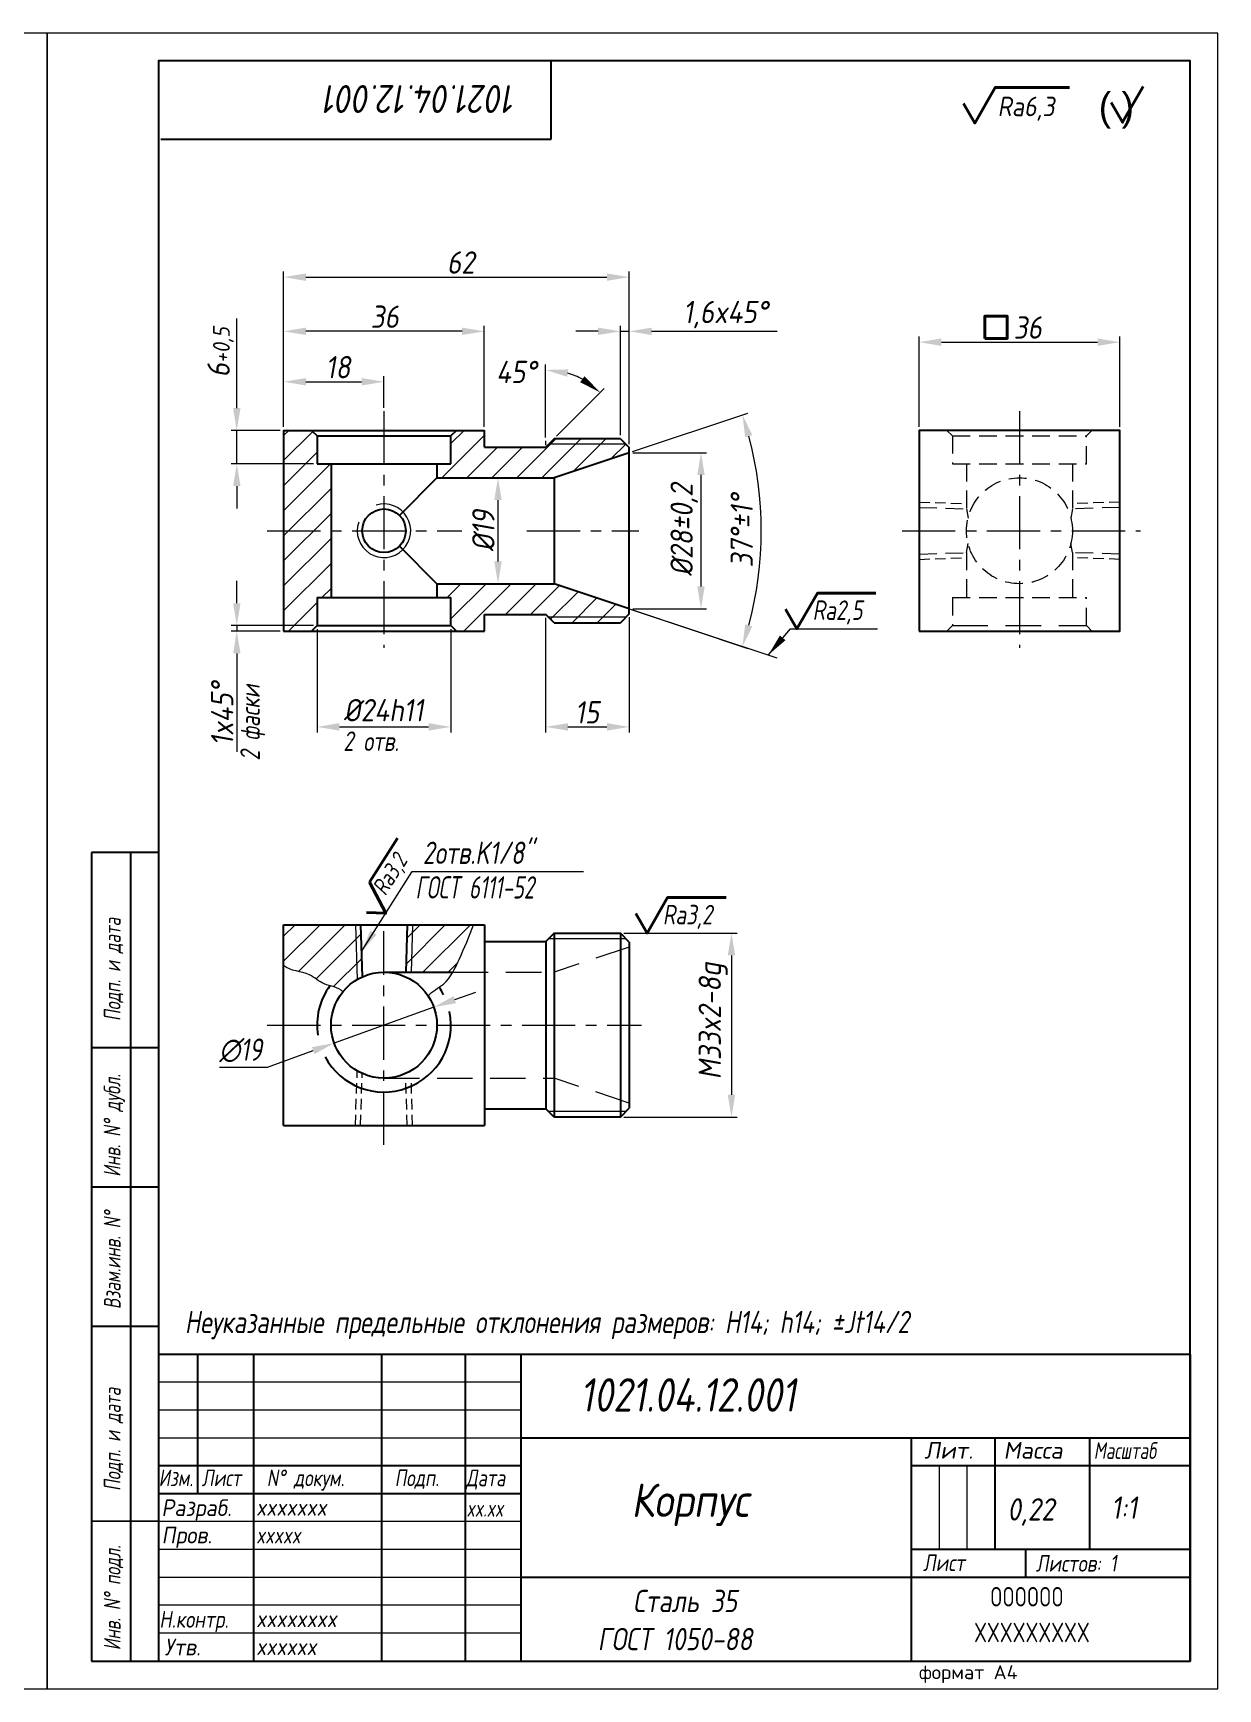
# Model space of a CAD drawing. Header units: millimetres. Extents: x 1490 to 2788, y -4564 to 680.
# Drawn here: x 2157.1 to 2369.6, y -4564.3 to -4267.3 of the extents above; entities that cross this region are included whole.
import ezdxf

# ---------------------------------------------------------------- set-up
doc = ezdxf.new("R2010")
doc.units = ezdxf.units.MM
doc.linetypes.add('CENTER', pattern=[50.8, 31.75, -6.35, 6.35, -6.35])
doc.linetypes.add('HIDDEN', pattern=[9.525, 6.35, -3.175])
for name, color, linetype, lineweight in [('Ax', 1, 'CENTER', 18), ('Dim', 3, 'Continuous', 40), ('Hatch', 5, 'Continuous', 18), ('Hidden', 6, 'HIDDEN', 18), ('Slim', 8, 'Continuous', 18), ('Text', 2, 'Continuous', 40), ('Wide', 31, 'Continuous', 60)]:
    doc.layers.add(name, color=color, linetype=linetype, lineweight=lineweight)
doc.styles.add('курсив', font='romans.shx', dxfattribs={"oblique": 10})
doc.styles.add('курсив 0_65', font='romans.shx', dxfattribs={"width": 0.65, "oblique": 10})
doc.styles.add('курсив 0_75', font='romans.shx', dxfattribs={"width": 0.75, "oblique": 10})
doc.styles.add('курсив 0_85', font='romans.shx', dxfattribs={"width": 0.85, "oblique": 10})
doc.dimstyles.new('L.Arrow', dxfattribs={"dimtxt": 4, "dimasz": 4, "dimexe": 2, "dimexo": 0.625, "dimgap": 1, "dimtad": 1, "dimlfac": 5, "dimtxsty": 'курсив 0_85', "dimcen": 0, "dimclrd": 256, "dimclre": 256, "dimclrt": 256, "dimadec": 1, "dimazin": 0, "dimtp": 0.0165, "dimtm": 0.0075, "dimtfac": 1, "dimtmove": 0, "dimatfit": 3, "dimfxl": 1, "dimlwd": 18, "dimlwe": 18, "dimarcsym": 0})
doc.dimstyles.new('к1_1', dxfattribs={"dimtxt": 4, "dimasz": 4, "dimexe": 1, "dimexo": 0.625, "dimtad": 1, "dimtxsty": 'курсив 0_85', "dimcen": 0, "dimadec": 0, "dimazin": 0, "dimtfac": 1, "dimtmove": 0, "dimatfit": 3, "dimldrblk": 'DOTSMALL', "dimfxl": 1, "dimlwd": 18, "dimlwe": 18, "dimarcsym": 0})
doc.dimstyles.new('к1_1св', dxfattribs={"dimtxt": 4, "dimasz": 4, "dimexe": 2, "dimexo": 0.625, "dimgap": 1, "dimtad": 1, "dimtoh": 1, "dimtxsty": 'курсив 0_75', "dimcen": 0, "dimadec": 0, "dimazin": 0, "dimtfac": 1, "dimtmove": 0, "dimatfit": 3, "dimldrblk": 'DOTSMALL', "dimfxl": 1, "dimlwd": 18, "dimlwe": 18, "dimarcsym": 0})
pattern_1 = [(45, (-6866.2492, 5230.8163), (-2.245064, 2.245064), [])]

# ---------------------------------------------------------------- blocks, each defined once
blk = doc.blocks.new('*D164')
at = {"layer": 'Defpoints', "color": 0, "transparency": 16777216}
for p in [(2263.99, -4342.52), (2250.54, -4347.02), (2287.28, -4363.56), (2250.54, -4366.02), (2263.99, -4370.52)]:
    blk.add_point(p, dxfattribs=at)
at = {"layer": 'Dim', "color": 0, "lineweight": 18, "transparency": 16777216}
for p, q in [((2264.59, -4342.32), (2285.23, -4335.42)), ((2264.59, -4370.72), (2285.23, -4377.63))]:
    blk.add_line(p, q, dxfattribs=at)
blk.add_arc((2222.15, -4356.52), 65.51, 344.999, 15.001, dxfattribs=at)
at = {"layer": 'Dim', "color": 0, "transparency": 16777216}
for points in [[(2284.79, -4339.76), (2286.07, -4339.37), (2284.28, -4335.73)], [(2286.07, -4373.67), (2284.79, -4373.29), (2284.28, -4377.31)]]:
    blk.add_solid(points, dxfattribs=at)
at = {"layer": 'Dim', "color": 0, "transparency": 16777216, "insert": (2284.16, -4356.52), "char_height": 4, "attachment_point": 5, "rotation": 90, "style": 'курсив 0_85'}
blk.add_mtext('37°%%p1%%d', dxfattribs=at)
blk = doc.blocks.new('_DotSmall')
at = {"color": 0, "linetype": 'ByBlock', "const_width": 0.5}
blk.add_lwpolyline([(-122670.927, 17467.939, 1), (-122670.802, 17467.939, 1)], format="xyb", close=True, dxfattribs=at)
blk = doc.blocks.new('*D10')
at = {"layer": 'Defpoints', "color": 0, "transparency": 16777216}
for p in [(2263.99, -4342.52), (2263.99, -4370.52), (2276.85, -4370.52)]:
    blk.add_point(p, dxfattribs=at)
at = {"layer": 'Dim', "color": 0, "lineweight": 18, "transparency": 16777216}
for p, q in [((2264.62, -4342.52), (2277.85, -4342.52)), ((2276.85, -4346.52), (2276.85, -4366.52)), ((2264.62, -4370.52), (2277.85, -4370.52))]:
    blk.add_line(p, q, dxfattribs=at)
at = {"layer": 'Dim', "color": 0, "transparency": 16777216}
for points in [[(2276.19, -4346.52), (2277.52, -4346.52), (2276.85, -4342.52)], [(2276.19, -4366.52), (2277.52, -4366.52), (2276.85, -4370.52)]]:
    blk.add_solid(points, dxfattribs=at)
at = {"layer": 'Dim', "color": 0, "transparency": 16777216, "insert": (2273.85, -4356.35), "char_height": 4, "attachment_point": 5, "rotation": 90, "style": 'курсив 0_85'}
blk.add_mtext('%%c28%%p0,2', dxfattribs=at)
blk = doc.blocks.new('*D11')
at = {"layer": 'Defpoints', "color": 0, "transparency": 16777216}
for p in [(2248.99, -4371.52), (2263.99, -4371.42), (2263.99, -4391.71)]:
    blk.add_point(p, dxfattribs=at)
at = {"layer": 'Dim', "color": 0, "lineweight": 18, "transparency": 16777216}
for p, q in [((2248.99, -4372.15), (2248.99, -4392.71)), ((2263.99, -4372.05), (2263.99, -4392.71)), ((2252.99, -4391.71), (2259.99, -4391.71))]:
    blk.add_line(p, q, dxfattribs=at)
at = {"layer": 'Dim', "color": 0, "transparency": 16777216}
for points in [[(2252.99, -4391.04), (2252.99, -4392.38), (2248.99, -4391.71)], [(2259.99, -4391.04), (2259.99, -4392.38), (2263.99, -4391.71)]]:
    blk.add_solid(points, dxfattribs=at)
at = {"layer": 'Dim', "color": 0, "transparency": 16777216, "insert": (2256.43, -4389.09), "char_height": 4, "attachment_point": 5, "style": 'курсив 0_85'}
blk.add_mtext('15', dxfattribs=at)
blk = doc.blocks.new('*D12')
at = {"layer": 'Defpoints', "color": 0, "transparency": 16777216}
for p in [(2262.39, -4428.7), (2262.39, -4461.7), (2282.32, -4461.7)]:
    blk.add_point(p, dxfattribs=at)
at = {"layer": 'Dim', "color": 0, "lineweight": 18, "transparency": 16777216}
for p, q in [((2263.02, -4428.7), (2283.32, -4428.7)), ((2282.32, -4432.7), (2282.32, -4457.7)), ((2263.02, -4461.7), (2283.32, -4461.7))]:
    blk.add_line(p, q, dxfattribs=at)
at = {"layer": 'Dim', "color": 0, "transparency": 16777216}
for points in [[(2281.65, -4432.7), (2282.99, -4432.7), (2282.32, -4428.7)], [(2281.65, -4457.7), (2282.99, -4457.7), (2282.32, -4461.7)]]:
    blk.add_solid(points, dxfattribs=at)
at = {"layer": 'Dim', "color": 0, "transparency": 16777216, "insert": (2279.03, -4444.45), "char_height": 4, "attachment_point": 5, "rotation": 90, "style": 'курсив 0_85'}
blk.add_mtext('M33x2-8g', dxfattribs=at)
blk = doc.blocks.new('*D13')
at = {"layer": 'Defpoints', "color": 0, "transparency": 16777216}
for p in [(2255.92, -4329.53), (2248.99, -4340.4), (2248.99, -4341.15), (2248.99, -4341.52), (2250.49, -4340.02)]:
    blk.add_point(p, dxfattribs=at)
at = {"layer": 'Dim', "color": 0, "lineweight": 18, "transparency": 16777216}
for p, q in [((2248.99, -4339.78), (2248.99, -4326.68)), ((2250.94, -4339.58), (2259.49, -4331.02))]:
    blk.add_line(p, q, dxfattribs=at)
blk.add_arc((2248.99, -4341.52), 13.85, 61.611, 73.389, dxfattribs=at)
at = {"layer": 'Dim', "color": 0, "transparency": 16777216}
for points in [[(2252.86, -4328.91), (2253.05, -4327.59), (2248.99, -4327.68)], [(2255.97, -4328.81), (2255.18, -4329.88), (2258.78, -4331.73)]]:
    blk.add_solid(points, dxfattribs=at)
at = {"layer": 'Dim', "color": 0, "transparency": 16777216, "insert": (2243.75, -4328.04), "char_height": 4, "attachment_point": 5, "style": 'курсив 0_85'}
blk.add_mtext('45°', dxfattribs=at)
blk = doc.blocks.new('*D14')
at = {"layer": 'Defpoints', "color": 0, "transparency": 16777216}
for p in [(2263.99, -4320.75), (2262.39, -4340.02), (2263.99, -4341.62)]:
    blk.add_point(p, dxfattribs=at)
at = {"layer": 'Dim', "color": 0, "lineweight": 18, "transparency": 16777216}
for p, q in [((2258.39, -4320.75), (2254.39, -4320.75)), ((2262.39, -4339.4), (2262.39, -4319.75)), ((2262.39, -4320.75), (2263.99, -4320.75)), ((2263.99, -4341), (2263.99, -4319.75)), ((2267.99, -4320.75), (2290.54, -4320.75))]:
    blk.add_line(p, q, dxfattribs=at)
at = {"layer": 'Dim', "color": 0, "transparency": 16777216}
for points in [[(2258.39, -4320.09), (2258.39, -4321.42), (2262.39, -4320.75)], [(2267.99, -4320.09), (2267.99, -4321.42), (2263.99, -4320.75)]]:
    blk.add_solid(points, dxfattribs=at)
at = {"layer": 'Dim', "color": 0, "transparency": 16777216, "insert": (2281.27, -4317.75), "char_height": 4, "attachment_point": 5, "style": 'курсив 0_85'}
blk.add_mtext('1,6x45%%d', dxfattribs=at)
blk = doc.blocks.new('*D165')
at = {"layer": 'Defpoints', "color": 0, "transparency": 16777216}
for p in [(2263.99, -4311.03), (2201.99, -4338.52), (2263.99, -4341.62)]:
    blk.add_point(p, dxfattribs=at)
at = {"layer": 'Dim', "color": 0, "lineweight": 18, "transparency": 16777216}
for p, q in [((2201.99, -4337.9), (2201.99, -4310.03)), ((2205.99, -4311.03), (2259.99, -4311.03)), ((2263.99, -4341), (2263.99, -4310.03))]:
    blk.add_line(p, q, dxfattribs=at)
at = {"layer": 'Dim', "color": 0, "transparency": 16777216}
for points in [[(2205.99, -4310.37), (2205.99, -4311.7), (2201.99, -4311.03)], [(2259.99, -4310.37), (2259.99, -4311.7), (2263.99, -4311.03)]]:
    blk.add_solid(points, dxfattribs=at)
at = {"layer": 'Dim', "color": 0, "transparency": 16777216, "insert": (2233.77, -4308.41), "char_height": 4, "attachment_point": 5, "style": 'курсив 0_85'}
blk.add_mtext('62', dxfattribs=at)
blk = doc.blocks.new('*D166')
at = {"layer": 'Defpoints', "color": 0, "transparency": 16777216}
for p in [(2201.99, -4320.75), (2201.99, -4338.52), (2237.99, -4338.52)]:
    blk.add_point(p, dxfattribs=at)
at = {"layer": 'Dim', "color": 0, "lineweight": 18, "transparency": 16777216}
for p, q in [((2201.99, -4337.9), (2201.99, -4319.75)), ((2233.99, -4320.75), (2205.99, -4320.75)), ((2237.99, -4337.9), (2237.99, -4319.75))]:
    blk.add_line(p, q, dxfattribs=at)
at = {"layer": 'Dim', "color": 0, "transparency": 16777216}
for points in [[(2205.99, -4320.09), (2205.99, -4321.42), (2201.99, -4320.75)], [(2233.99, -4320.09), (2233.99, -4321.42), (2237.99, -4320.75)]]:
    blk.add_solid(points, dxfattribs=at)
at = {"layer": 'Dim', "color": 0, "transparency": 16777216, "insert": (2220.13, -4318.13), "char_height": 4, "attachment_point": 5, "style": 'курсив 0_85'}
blk.add_mtext('36', dxfattribs=at)
blk = doc.blocks.new('*D15')
at = {"layer": 'Defpoints', "color": 0, "transparency": 16777216}
for p in [(2207.99, -4373.52), (2231.99, -4373.52), (2231.99, -4391.71)]:
    blk.add_point(p, dxfattribs=at)
at = {"layer": 'Dim', "color": 0, "lineweight": 18, "transparency": 16777216}
for p, q in [((2207.99, -4374.15), (2207.99, -4392.71)), ((2231.99, -4374.15), (2231.99, -4392.71)), ((2211.99, -4391.71), (2227.99, -4391.71))]:
    blk.add_line(p, q, dxfattribs=at)
at = {"layer": 'Dim', "color": 0, "transparency": 16777216}
for points in [[(2211.99, -4391.04), (2211.99, -4392.38), (2207.99, -4391.71)], [(2227.99, -4391.04), (2227.99, -4392.38), (2231.99, -4391.71)]]:
    blk.add_solid(points, dxfattribs=at)
at = {"layer": 'Dim', "color": 0, "transparency": 16777216, "insert": (2219.92, -4388.71), "char_height": 4, "attachment_point": 5, "style": 'курсив 0_85'}
blk.add_mtext('%%c24h11', dxfattribs=at)
blk = doc.blocks.new('*D167')
at = {"layer": 'Defpoints', "color": 0, "transparency": 16777216}
for p in [(2219.99, -4329.8), (2219.99, -4335.07), (2201.99, -4338.52)]:
    blk.add_point(p, dxfattribs=at)
at = {"layer": 'Dim', "color": 0, "lineweight": 18, "transparency": 16777216}
for p, q in [((2201.99, -4337.9), (2201.99, -4328.8)), ((2205.99, -4329.8), (2215.99, -4329.8)), ((2219.99, -4334.45), (2219.99, -4328.8))]:
    blk.add_line(p, q, dxfattribs=at)
at = {"layer": 'Dim', "color": 0, "transparency": 16777216}
for points in [[(2205.99, -4329.14), (2205.99, -4330.47), (2201.99, -4329.8)], [(2215.99, -4329.14), (2215.99, -4330.47), (2219.99, -4329.8)]]:
    blk.add_solid(points, dxfattribs=at)
at = {"layer": 'Dim', "color": 0, "transparency": 16777216, "insert": (2211.76, -4327.18), "char_height": 4, "attachment_point": 5, "style": 'курсив 0_85'}
blk.add_mtext('18', dxfattribs=at)
blk = doc.blocks.new('*D168')
at = {"layer": 'Defpoints', "color": 0, "transparency": 16777216}
for p in [(2193.59, -4374.52), (2201.99, -4374.52), (2207.99, -4373.52)]:
    blk.add_point(p, dxfattribs=at)
at = {"layer": 'Dim', "color": 0, "lineweight": 18, "transparency": 16777216}
for p, q in [((2193.59, -4369.52), (2193.59, -4365.52)), ((2207.37, -4373.52), (2192.59, -4373.52)), ((2201.37, -4374.52), (2192.59, -4374.52)), ((2193.59, -4373.52), (2193.59, -4374.52)), ((2193.59, -4378.52), (2193.59, -4396.21))]:
    blk.add_line(p, q, dxfattribs=at)
at = {"layer": 'Dim', "color": 0, "transparency": 16777216}
for points in [[(2192.93, -4369.52), (2194.26, -4369.52), (2193.59, -4373.52)], [(2192.93, -4378.52), (2194.26, -4378.52), (2193.59, -4374.52)]]:
    blk.add_solid(points, dxfattribs=at)
at = {"layer": 'Dim', "color": 0, "transparency": 16777216, "insert": (2190.97, -4389.37), "char_height": 4, "attachment_point": 5, "rotation": 90, "style": 'курсив 0_85'}
blk.add_mtext('1x45%%d', dxfattribs=at)
blk = doc.blocks.new('*D169')
at = {"layer": 'Defpoints', "color": 0, "transparency": 16777216}
for p in [(2351.97, -4322.7), (2315.97, -4338.52), (2351.97, -4338.52)]:
    blk.add_point(p, dxfattribs=at)
at = {"layer": 'Dim', "color": 0, "lineweight": 18, "transparency": 16777216}
for p, q in [((2315.97, -4337.9), (2315.97, -4321.7)), ((2319.97, -4322.7), (2347.97, -4322.7)), ((2351.97, -4337.9), (2351.97, -4321.7))]:
    blk.add_line(p, q, dxfattribs=at)
at = {"layer": 'Dim', "color": 0, "transparency": 16777216}
for points in [[(2319.97, -4322.03), (2319.97, -4323.37), (2315.97, -4322.7)], [(2347.97, -4322.03), (2347.97, -4323.37), (2351.97, -4322.7)]]:
    blk.add_solid(points, dxfattribs=at)
at = {"layer": 'Dim', "color": 0, "transparency": 16777216, "insert": (2335.46, -4320.07), "char_height": 4, "attachment_point": 5, "style": 'курсив 0_85'}
blk.add_mtext('36', dxfattribs=at)
blk = doc.blocks.new('*D170')
at = {"layer": 'Defpoints', "color": 0, "transparency": 16777216}
for p in [(2228.93, -4441.99), (2211.06, -4448.42)]:
    blk.add_point(p, dxfattribs=at)
at = {"layer": 'Dim', "color": 0, "lineweight": 18, "transparency": 16777216}
for p, q in [((2232.7, -4440.63), (2236.46, -4439.27)), ((2228.93, -4441.99), (2211.06, -4448.42)), ((2199.1, -4452.73), (2207.29, -4449.78)), ((2190.49, -4452.73), (2199.1, -4452.73))]:
    blk.add_line(p, q, dxfattribs=at)
at = {"layer": 'Dim', "color": 0, "transparency": 16777216}
for points in [[(2232.47, -4440), (2232.92, -4441.26), (2228.93, -4441.99)], [(2207.07, -4449.15), (2207.52, -4450.41), (2211.06, -4448.42)]]:
    blk.add_solid(points, dxfattribs=at)
at = {"layer": 'Dim', "color": 0, "transparency": 16777216, "insert": (2194.3, -4449.73), "char_height": 4, "attachment_point": 5, "style": 'курсив 0_75'}
blk.add_mtext('∅19', dxfattribs=at)
blk = doc.blocks.new('*D171')
at = {"layer": 'Defpoints', "color": 0, "transparency": 16777216}
for p in [(2250.54, -4347.02), (2240.44, -4366.02), (2250.54, -4366.02)]:
    blk.add_point(p, dxfattribs=at)
at = {"layer": 'Dim', "color": 0, "lineweight": 18, "transparency": 16777216}
for p, q in [((2249.92, -4347.02), (2239.44, -4347.02)), ((2240.44, -4351.02), (2240.44, -4362.02)), ((2249.92, -4366.02), (2239.44, -4366.02))]:
    blk.add_line(p, q, dxfattribs=at)
at = {"layer": 'Dim', "color": 0, "transparency": 16777216}
for points in [[(2239.78, -4351.02), (2241.11, -4351.02), (2240.44, -4347.02)], [(2239.78, -4362.02), (2241.11, -4362.02), (2240.44, -4366.02)]]:
    blk.add_solid(points, dxfattribs=at)
at = {"layer": 'Dim', "color": 0, "transparency": 16777216, "insert": (2237.82, -4356.52), "char_height": 4, "attachment_point": 5, "rotation": 90, "style": 'курсив 0_85'}
blk.add_mtext('%%c19', dxfattribs=at)
blk = doc.blocks.new('*D172')
at = {"layer": 'Defpoints', "color": 0, "transparency": 16777216}
for p in [(2201.99, -4338.52), (2193.59, -4344.52), (2207.99, -4344.52)]:
    blk.add_point(p, dxfattribs=at)
at = {"layer": 'Dim', "color": 0, "lineweight": 18, "transparency": 16777216}
for p, q in [((2193.59, -4334.52), (2193.59, -4318.48)), ((2201.37, -4338.52), (2192.59, -4338.52)), ((2193.59, -4344.52), (2193.59, -4338.52)), ((2207.37, -4344.52), (2192.59, -4344.52)), ((2193.59, -4348.52), (2193.59, -4352.52))]:
    blk.add_line(p, q, dxfattribs=at)
at = {"layer": 'Dim', "color": 0, "transparency": 16777216}
for points in [[(2192.93, -4334.52), (2194.26, -4334.52), (2193.59, -4338.52)], [(2192.93, -4348.52), (2194.26, -4348.52), (2193.59, -4344.52)]]:
    blk.add_solid(points, dxfattribs=at)
at = {"layer": 'Dim', "color": 0, "transparency": 16777216, "insert": (2190.68, -4324.5), "char_height": 4, "attachment_point": 5, "rotation": 90, "style": 'курсив 0_85'}
blk.add_mtext('6{\\H0.75x\\S+0,5', dxfattribs=at)

msp = doc.modelspace()

# ---------------------------------------------------------------- hatches: boundary and pattern name
at = {"layer": 'Hatch'}
h = msp.add_hatch(dxfattribs=at)
h.set_pattern_fill('ANSI31', color=256, style=0)
h.set_pattern_definition(pattern_1)
h.paths.add_polyline_path([(2237.9935, -4341.5214), (2237.9935, -4338.5214), (2232.9935, -4338.5214), (2231.9935, -4339.5214), (2231.9935, -4344.5214), (2229.4935, -4344.5214), (2229.4935, -4347.0214), (2250.5444, -4347.0214), (2263.9935, -4342.5214), (2263.9935, -4341.6214), (2263.3935, -4341.0214), (2249.4935, -4341.0214), (2248.9935, -4341.5214)])
h.paths.add_polyline_path([(2248.9935, -4371.5214), (2249.4935, -4372.0214), (2263.3935, -4372.0214), (2263.9935, -4371.4214), (2263.9935, -4370.5214), (2250.5444, -4366.0214), (2229.4935, -4366.0214), (2229.4935, -4368.5214), (2231.9935, -4368.5214), (2231.9935, -4373.5214), (2232.9935, -4374.5214), (2237.9935, -4374.5214), (2237.9935, -4371.5214)])
h.paths.add_polyline_path([(2210.4935, -4356.5214), (2201.9935, -4356.5214), (2201.9935, -4374.5214), (2206.9935, -4374.5214), (2207.9935, -4373.5214), (2207.9935, -4368.5214), (2210.4935, -4368.5214)])
h.paths.add_polyline_path([(2210.4935, -4344.5214), (2207.9935, -4344.5214), (2207.9935, -4339.5214), (2206.9935, -4338.5214), (2201.9935, -4338.5214), (2201.9935, -4356.5214), (2210.4935, -4356.5214)])
h.paths.add_polyline_path([(2250.4935, -4340.0214), (2249.4935, -4341.0214), (2263.3935, -4341.0214), (2262.3935, -4340.0214)], flags=17)
h.paths.add_polyline_path([(2249.4935, -4372.0214), (2250.4935, -4373.0214), (2262.3935, -4373.0214), (2263.3935, -4372.0214)], flags=17)
h = msp.add_hatch(dxfattribs=at)
h.set_pattern_fill('ANSI31', color=256, style=0)
h.set_pattern_definition(pattern_1)
edge = h.paths.add_edge_path()
edge.add_line((2224.872, -4435.7039), (2232.345, -4435.7039))
edge.add_spline(control_points=[(2232.345, -4435.7039), (2232.7669, -4434.9713), (2234.0874, -4432.0713), (2235.2823, -4429.3017), (2236.0737, -4427.2039)], knot_values=[6.21074465, 6.21074465, 6.21074465, 6.21074465, 8.71432526, 15.44084128, 15.44084128, 15.44084128, 15.44084128], degree=3, periodic=0)
edge.add_line((2236.0737, -4427.2039), (2225.1295, -4427.2039))
edge.add_line((2225.1295, -4427.2039), (2224.872, -4435.7039))
edge = h.paths.add_edge_path()
edge.add_spline(control_points=[(2201.9935, -4434.4992), (2203.2215, -4435.5962), (2206.3688, -4435.4089), (2209.1857, -4438.2967), (2211.8163, -4438.3068), (2212.622, -4439.2113)], knot_values=[0, 0, 0, 0, 4.93988203, 8.03313086, 11.66701998, 11.66701998, 11.66701998, 11.66701998], degree=3, periodic=0)
edge.add_arc((2219.9935, -4445.2039), 9.5, 120.295323, 140.891181, ccw=False)
edge.add_line((2215.2012, -4437.0012), (2214.8575, -4427.2039))
edge.add_line((2214.8575, -4427.2039), (2201.9935, -4427.2039))
edge.add_line((2201.9935, -4427.2039), (2201.9935, -4434.4992))
h.paths.add_polyline_path([(2215.8081, -4427.2039), (2214.8575, -4427.2039), (2215.2012, -4437.0012, -0.02661903), (2216.0998, -4436.5385)])
h.paths.add_polyline_path([(2225.1295, -4427.2039), (2224.1789, -4427.2039), (2223.9133, -4435.7039), (2224.872, -4435.7039)])

# ---------------------------------------------------------------- linework, layer by layer
for p, q in [((2249.974, -4286.2562), (2249.974, -4272.2562)), ((2179.974, -4286.2562), (2249.974, -4286.2562)), ((2201.9935, -4338.5214), (2201.9935, -4374.5214)), ((2201.9935, -4338.5214), (2237.9935, -4338.5214)), ((2206.9935, -4338.5214), (2207.9935, -4339.5214)), ((2232.9935, -4338.5214), (2231.9935, -4339.5214)), ((2237.9935, -4341.5214), (2237.9935, -4338.5214)), ((2207.9935, -4339.5214), (2207.9935, -4344.5214)), ((2207.9935, -4339.5214), (2231.9935, -4339.5214)), ((2231.9935, -4344.5214), (2231.9935, -4339.5214)), ((2237.9935, -4341.5214), (2248.9935, -4341.5214)), ((2250.4935, -4340.0214), (2248.9935, -4341.5214)), ((2262.3935, -4340.0214), (2250.4935, -4340.0214)), ((2262.3935, -4340.0214), (2263.9935, -4341.6214)), ((2263.9935, -4371.4214), (2263.9935, -4341.6214)), ((2207.9935, -4344.5214), (2231.9935, -4344.5214)), ((2210.4935, -4344.5214), (2210.4935, -4368.5214)), ((2229.4935, -4344.5214), (2229.4935, -4347.0214)), ((2263.9935, -4342.5214), (2250.5444, -4347.0214)), ((2229.4935, -4347.0214), (2222.7512, -4353.7637)), ((2229.4935, -4347.0214), (2250.5444, -4347.0214)), ((2250.5444, -4347.0214), (2250.5444, -4366.0214)), ((2222.7512, -4359.2792), (2229.4935, -4366.0214)), ((2207.9935, -4368.5214), (2207.9935, -4373.5214)), ((2207.9935, -4368.5214), (2231.9935, -4368.5214)), ((2229.4935, -4366.0214), (2250.5444, -4366.0214)), ((2229.4935, -4366.0214), (2229.4935, -4368.5214)), ((2231.9935, -4373.5214), (2231.9935, -4368.5214)), ((2263.9935, -4370.5214), (2250.5444, -4366.0214)), ((2237.9935, -4374.5214), (2237.9935, -4371.5214)), ((2237.9935, -4371.5214), (2248.9935, -4371.5214)), ((2250.4935, -4373.0214), (2248.9935, -4371.5214)), ((2263.9935, -4371.4214), (2262.3935, -4373.0214)), ((2201.9935, -4374.5214), (2237.9935, -4374.5214)), ((2207.9935, -4373.5214), (2206.9935, -4374.5214)), ((2207.9935, -4373.5214), (2231.9935, -4373.5214)), ((2231.9935, -4373.5214), (2232.9935, -4374.5214)), ((2250.4935, -4373.0214), (2262.3935, -4373.0214)), ((2167.5614, -4414.2623), (2167.5614, -4559.2623)), ((2179.5614, -4414.2623), (2167.5614, -4414.2623)), ((2174.5619, -4559.192), (2174.5619, -4414.2623)), ((2201.9935, -4463.2039), (2201.9935, -4427.2039)), ((2201.9935, -4427.2039), (2237.9935, -4427.2039)), ((2215.8081, -4427.2039), (2216.0998, -4436.5385)), ((2224.1789, -4427.2039), (2223.9133, -4435.7039)), ((2237.9935, -4427.2039), (2237.9935, -4463.2039)), ((2237.9935, -4430.2039), (2248.9935, -4430.2039)), ((2250.4935, -4428.7039), (2248.9935, -4430.2039)), ((2248.9935, -4430.2039), (2248.9935, -4460.2039)), ((2250.4935, -4428.7039), (2262.3935, -4428.7039)), ((2250.4935, -4428.7039), (2250.4935, -4461.7039)), ((2263.9935, -4430.3039), (2262.3935, -4428.7039)), ((2262.3935, -4428.7039), (2262.3935, -4461.7039)), ((2263.9935, -4430.3039), (2263.9935, -4460.1039)), ((2219.9935, -4435.7039), (2232.345, -4435.7039)), ((2179.492, -4449.262), (2167.5614, -4449.2634)), ((2237.9935, -4460.2039), (2248.9935, -4460.2039)), ((2250.4935, -4461.7039), (2248.9935, -4460.2039)), ((2262.3935, -4461.7039), (2263.9935, -4460.1039)), ((2201.9935, -4463.2039), (2237.9935, -4463.2039)), ((2262.3935, -4461.7039), (2250.4935, -4461.7039)), ((2179.4748, -4474.262), (2167.5614, -4474.2616)), ((2167.5614, -4499.2598), (2167.5614, -4499.2598)), ((2179.5614, -4499.2619), (2167.5614, -4499.2598)), ((2364.5614, -4504.2623), (2179.5614, -4504.2623)), ((2179.5614, -4504.2623), (2179.5614, -4559.2623)), ((2186.5614, -4504.2623), (2186.5614, -4529.2623)), ((2196.5614, -4504.2623), (2196.5614, -4559.2623)), ((2219.5614, -4504.2623), (2219.5614, -4559.2623)), ((2234.5614, -4504.2623), (2234.5614, -4559.2623)), ((2244.5614, -4504.2623), (2244.5614, -4559.2623)), ((2364.5614, -4559.2623), (2364.5614, -4504.2623)), ((2364.5614, -4504.2623), (2364.5614, -4559.2623)), ((2314.5614, -4519.2623), (2244.5614, -4519.2623)), ((2314.5614, -4519.2623), (2314.5614, -4559.2623)), ((2364.5614, -4519.2623), (2314.5614, -4519.2623)), ((2329.5614, -4519.2623), (2329.5614, -4539.2623)), ((2346.5614, -4519.2623), (2346.5614, -4539.2623)), ((2244.5614, -4524.2623), (2179.5614, -4524.2623)), ((2364.5614, -4524.2623), (2314.5614, -4524.2623)), ((2244.5614, -4529.2623), (2179.5614, -4529.2623)), ((2179.5614, -4534.2627), (2167.5614, -4534.1932)), ((2364.5614, -4539.2623), (2314.5614, -4539.2623)), ((2335.0658, -4539.2623), (2335.0658, -4544.2623)), ((2314.5614, -4544.2623), (2244.5614, -4544.2623)), ((2364.5614, -4544.2623), (2314.5614, -4544.2623)), ((2167.5614, -4559.2623), (2179.5614, -4559.2623)), ((2179.5614, -4559.2623), (2364.5614, -4559.2623))]:
    msp.add_line(p, q)
for points in [[(2179.5614, -4559.2623), (2364.5614, -4559.2623), (2364.5614, -4272.2623), (2179.5614, -4272.2623)], [(2315.9683, -4374.5214), (2351.9683, -4374.5214), (2351.9683, -4338.5214), (2315.9683, -4338.5214)]]:
    msp.add_lwpolyline(points, close=True)
for centre, radius in [((2219.9935, -4356.5214), 3.9), ((2219.9935, -4445.2039), 9.5)]:
    msp.add_circle(centre, radius)
for start, end in [(143.976145, 188.721364), (26.92968, 34.458415), (208.427317, 11.63312)]:
    msp.add_arc((2219.9935, -4445.2039), 12, start, end)
at = {"layer": 'Ax', "ltscale": 0.3}
for p, q in [((2219.9935, -4335.0722), (2219.9935, -4377.5411)), ((2333.9683, -4335.0722), (2333.9683, -4377.5411)), ((2199.0551, -4356.5214), (2233.9648, -4356.5214)), ((2245.6413, -4356.5214), (2265.6902, -4356.5214)), ((2312.9062, -4356.5214), (2355.7076, -4356.5214)), ((2219.9935, -4466.6532), (2219.9935, -4428.3562)), ((2199.0551, -4445.2039), (2266.1806, -4445.2039))]:
    msp.add_line(p, q, dxfattribs=at)
at = {"layer": 'Dim'}
msp.add_lwpolyline([(2327.7398, -4322.0397), (2331.7789, -4322.0397), (2331.7789, -4318.0597), (2327.7398, -4318.0597)], close=True, dxfattribs=at)
at = {"layer": 'Hidden'}
for p, q in [((2320.9683, -4338.5214), (2321.9683, -4339.5214)), ((2346.9683, -4338.5214), (2345.9683, -4339.5214)), ((2325.7683, -4351.6823), (2325.785, -4351.6962)), ((2342.1683, -4351.6823), (2342.1517, -4351.6962)), ((2325.7683, -4361.3606), (2325.785, -4361.3467)), ((2342.1683, -4361.3606), (2342.1517, -4361.3467)), ((2321.9683, -4373.5214), (2320.9683, -4374.5214)), ((2321.9683, -4373.5214), (2345.9683, -4373.5214)), ((2345.9683, -4373.5214), (2346.9683, -4374.5214)), ((2263.9935, -4431.2039), (2250.5444, -4435.7039)), ((2232.345, -4435.7039), (2250.5444, -4435.7039)), ((2250.5444, -4454.7039), (2250.5444, -4435.7039)), ((2219.9935, -4454.7039), (2250.5444, -4454.7039)), ((2263.9935, -4459.2039), (2250.5444, -4454.7039))]:
    msp.add_line(p, q, dxfattribs=at)
at = {"layer": 'Hidden', "ltscale": 0.5}
for p, q in [((2321.9683, -4339.5214), (2345.9683, -4339.5214)), ((2321.9683, -4339.5214), (2321.9683, -4344.5214)), ((2345.9683, -4344.5214), (2345.9683, -4339.5214)), ((2321.9683, -4344.5214), (2345.9683, -4344.5214)), ((2324.4683, -4344.5214), (2324.4683, -4352.6017)), ((2343.4683, -4344.5214), (2343.4683, -4352.6017)), ((2315.9683, -4352.3361), (2324.4683, -4352.6017)), ((2324.4683, -4352.6017), (2324.7447, -4354.2465)), ((2343.4683, -4352.6017), (2343.1919, -4354.2465)), ((2351.9683, -4352.3361), (2343.4683, -4352.6017)), ((2324.4683, -4360.4412), (2324.7447, -4358.7964)), ((2343.4683, -4360.4412), (2343.1919, -4358.7964)), ((2315.9683, -4360.7068), (2324.4683, -4360.4412)), ((2324.4683, -4360.4412), (2324.4683, -4368.5214)), ((2343.4683, -4360.4412), (2343.4683, -4368.5214)), ((2351.9683, -4360.7068), (2343.4683, -4360.4412)), ((2321.9683, -4368.5214), (2321.9683, -4373.5214)), ((2321.9683, -4368.5214), (2345.9683, -4368.5214)), ((2345.9683, -4373.5214), (2345.9683, -4368.5214))]:
    msp.add_line(p, q, dxfattribs=at)
at = {"layer": 'Hidden', "ltscale": 0.3}
for p, q in [((2315.9683, -4351.3854), (2324.4683, -4351.6429)), ((2351.9683, -4351.3854), (2343.4683, -4351.6429)), ((2315.9683, -4361.6574), (2324.4683, -4361.3593)), ((2351.9683, -4361.6574), (2343.4683, -4361.3593)), ((2214.8575, -4463.2039), (2215.2013, -4453.4039)), ((2215.8081, -4463.2039), (2216.0998, -4453.8693)), ((2224.1789, -4463.2039), (2223.9133, -4454.7039)), ((2225.1295, -4463.2039), (2224.872, -4454.7039))]:
    msp.add_line(p, q, dxfattribs=at)
at = {"layer": 'Hidden', "ltscale": 0.5}
msp.add_circle((2333.9683, -4356.5214), 9.5, dxfattribs=at)
at = {"layer": 'Slim'}
for p, q in [((2248.9935, -4341.1536), (2248.9935, -4340.4022)), ((2263.3935, -4341.0214), (2249.4935, -4341.0214)), ((2263.9935, -4370.5214), (2290.4501, -4379.3061)), ((2263.3935, -4372.0214), (2249.4935, -4372.0214)), ((2214.8575, -4427.2039), (2215.2013, -4437.0039)), ((2225.1295, -4427.2039), (2224.872, -4435.7039)), ((2263.3935, -4429.7039), (2249.4935, -4429.7039)), ((2215.1544, -4437.0039), (2215.1683, -4437.0206)), ((2224.8326, -4437.0039), (2224.8188, -4437.0206)), ((2263.3935, -4460.7039), (2249.4935, -4460.7039)), ((2244.5614, -4509.2623), (2179.5614, -4509.2623)), ((2244.5614, -4514.2623), (2179.5614, -4514.2623)), ((2244.5614, -4519.2623), (2179.5614, -4519.2623)), ((2319.5614, -4524.2623), (2319.5614, -4539.2623)), ((2324.5614, -4524.2623), (2324.5614, -4539.2623)), ((2244.5614, -4534.2623), (2179.5614, -4534.2623)), ((2244.5614, -4539.2623), (2179.5614, -4539.2623)), ((2244.5614, -4544.2623), (2179.5614, -4544.2623)), ((2244.5614, -4549.2623), (2179.5614, -4549.2623)), ((2244.5614, -4554.2623), (2179.5614, -4554.2623))]:
    msp.add_line(p, q, dxfattribs=at)
for points in [[(1949.5613, -4564.2622), (2159.5613, -4564.2622), (2159.5613, -4267.2622), (1949.5613, -4267.2622)], [(2159.5613, -4564.2622), (2369.5613, -4564.2622), (2369.5613, -4267.2622), (2159.5613, -4267.2622)]]:
    msp.add_lwpolyline(points, close=True, dxfattribs=at)
msp.add_arc((2219.9935, -4356.5214), 4.8, 161.08354, 107.335867, dxfattribs=at)
for points, knots in [([(2227.8963, -4439.9316), (2228.6893, -4439.0852), (2231.4626, -4437.8068), (2233.7338, -4432.8908), (2235.2823, -4429.3017), (2236.0737, -4427.2039)], [0, 0, 0, 0, 3.47957119, 8.71432526, 15.44084128, 15.44084128, 15.44084128, 15.44084128]), ([(2212.622, -4439.2113), (2211.8163, -4438.3068), (2209.1857, -4438.2967), (2206.3688, -4435.4089), (2203.2215, -4435.5962), (2201.9935, -4434.4992)], [0, 0, 0, 0, 3.63388912, 6.72713795, 11.66701998, 11.66701998, 11.66701998, 11.66701998])]:
    msp.add_open_spline(points, degree=3, knots=knots, dxfattribs=at)
at = {"layer": 'Text'}
msp.add_line((2217.4057, -4419.54), (2222.4143, -4411.6583), dxfattribs=at)
for points in [[(2323.9354, -4279.875), (2325.9622, -4283.3855), (2329.6416, -4277.0128), (2342.9378, -4277.0128)], [(2350.4387, -4279.7266), (2352.4655, -4283.2371), (2356.1448, -4276.8644)], [(2292.0204, -4370.5826), (2294.0472, -4374.0932), (2297.7265, -4367.7204), (2308.2387, -4367.7204)], [(2216.8531, -4424.9838), (2220.3245, -4425.1314), (2217.4057, -4419.54)], [(2265.1531, -4425.1933), (2267.18, -4428.7039), (2270.8593, -4422.3311), (2281.3715, -4422.3311)]]:
    msp.add_lwpolyline(points, dxfattribs=at)

# ---------------------------------------------------------------- texts
at = {"layer": 'Dim', "oblique": 10}
for s, style, width, p in [('2отв.K1/8"', 'курсив 0_75', 0.75, (2226.9534, -4416.2916)), ('ГОСТ 6111-52', 'курсив 0_65', 0.65, (2225.6265, -4422.494))]:
    msp.add_text(s, height=4, dxfattribs=dict(at, style=style, width=width)).set_placement(p)
at = {"layer": 'Text', "oblique": 10}
for s, height, rotation, style, width, p in [('1021.04.12.001', 5, 180, 'курсив', 0.85, (2243.7258, -4276.5794)), ('2 фаски', 3.5, 90, 'курсив 0_75', 0.75, (2197.7276, -4397.7604)), ('Ra3,2', 3, 57.565336, 'курсив 0_75', 0.75, (2220.2504, -4422.154)), ('Подп. и дата', 3, 90, 'курсив 0_75', 0.7, (2172.7513, -4444.4794)), ('Инв. N%%D дубл.', 3, 90, 'курсив 0_75', 0.7, (2172.7176, -4472.4129)), ('Взам.инв. N%%D', 3, 90, 'курсив 0_75', 0.7, (2172.7513, -4496.1413)), ('Подп. и дата', 3, 90, 'курсив 0_75', 0.7, (2172.7513, -4528.7666)), ('Инв. N%%D подл.', 3, 90, 'курсив 0_75', 0.7, (2172.7513, -4557.3393))]:
    msp.add_text(s, height=height, rotation=rotation, dxfattribs=dict(at, style=style, width=width)).set_placement(p)
for s, height, style, width, p in [('Ra6,3', 3.5, 'курсив 0_85', 0.85, (2330.0449, -4282.1654)), ('Ra2,5', 3.5, 'курсив 0_75', 0.75, (2296.8606, -4372.5181)), ('2 отв.', 3.5, 'курсив 0_75', 0.75, (2212.6887, -4396.0215)), ('Ra3,2', 3.5, 'курсив 0_75', 0.75, (2269.9934, -4427.1288)), ('Неуказанные предельные отклонения размеров: H14; h14; %%PJt14/2', 4, 'курсив 0_75', 0.75, (2184.272, -4500.4482)), ('1021.04.12.001', 6, 'курсив', 0.8, (2255.1421, -4514.5312)), ('Масштаб', 3, 'курсив', 0.7, (2347.295, -4523.016)), ('Изм.', 3, 'курсив 0_75', 0.75, (2179.5614, -4527.9077)), ('Лист', 3, 'курсив 0_75', 0.75, (2187.2974, -4527.9077)), ('N%%D докум.', 3, 'курсив 0_75', 0.75, (2198.9692, -4527.9077)), ('Подп.', 3, 'курсив 0_75', 0.75, (2221.9095, -4527.9077)), ('Дата', 3, 'курсив 0_75', 0.75, (2234.6829, -4527.9077)), ('Корпус', 6, 'курсив 0_85', 0.85, (2264.3434, -4533.4273)), ('Разраб.', 3, 'курсив', 0.9, (2180.0749, -4533.2633)), ('xxxxxxx', 3, 'курсив 0_85', 0.85, (2197.0667, -4533.1831)), ('0,22', 4, 'курсив 0_85', 0.85, (2331.8162, -4534.0646)), ('1:1', 4, 'курсив 0_85', 0.85, (2350.4164, -4533.7454)), ('Пров.', 3, 'курсив', 0.9, (2180.1009, -4538.1679)), ('xxxxx', 3, 'курсив 0_85', 0.75, (2197.0667, -4538.1831)), ('Лист', 3, 'курсив', 0.8, (2316.6628, -4543.1314)), ('Листов: 1', 3, 'курсив', 0.8, (2336.9072, -4543.2373)), ('Сталь 35', 4, 'курсив', 0.8, (2264.6555, -4550.4971)), ('Н.контр.', 3, 'курсив', 0.8, (2179.6915, -4553.2869)), ('xxxxxxxx', 3, 'курсив 0_85', 0.85, (2197.0667, -4553.1831)), ('Утв.', 3, 'курсив', 0.9, (2180.6225, -4558.2651)), (' ГОСТ 1050-88', 4, 'курсив', 0.8, (2256.1842, -4557.3309)), ('xxxxxx', 3, 'курсив 0_85', 0.85, (2197.0667, -4558.1831))]:
    msp.add_text(s, height=height, dxfattribs=dict(at, style=style, width=width)).set_placement(p)
at = {"layer": 'Text'}
msp.add_text('( )', height=5, dxfattribs=at).set_placement((2348.1958, -4282.9084))
at = {"layer": 'Text', "style": 'курсив', "oblique": 10}
for s, p in [('Лит.', (2316.9158, -4522.968)), ('Масса', (2331.1154, -4522.968))]:
    msp.add_text(s, height=3, dxfattribs=at).set_placement(p)
at = {"layer": 'Text', "ltscale": 0.8, "style": 'курсив', "oblique": 10, "width": 0.7}
msp.add_text('xx.xx', height=3, dxfattribs=at).set_placement((2234.7875, -4533.3692))
at = {"layer": 'Text', "style": 'курсив'}
msp.add_text('формат А4', height=2.5, dxfattribs=at).set_placement((2315.9427, -4562.5253))
at = {"layer": 'Wide', "lineweight": 50, "style": 'курсив', "width": 0.7}
for s, p in [('OOOOOO', (2328.713, -4549.4821)), ('XXXXXXXXX', (2325.8396, -4555.8919))]:
    msp.add_text(s, height=3.5, dxfattribs=at).set_placement(p)

# ---------------------------------------------------------------- dimensions: what is measured, and where the dimension line sits
at = {"layer": 'Dim'}
for base, p1, p2, text, picture, middle in [((2193.5946, -4344.5214), (2201.9935, -4338.5214), (2207.9935, -4344.5214), '<>{\\H0.75x\\S+0,5', '*D172', (2193.5946, -4324.4998)), ((2276.8539, -4370.5214), (2263.9935, -4342.5214), (2263.9935, -4370.5214), '%%c28%%p0,2', '*D10', (2276.8539, -4356.3476)), ((2240.4436, -4366.0214), (2250.5444, -4347.0214), (2250.5444, -4366.0214), '%%c<>', '*D171', (2240.4436, -4356.5214)), ((2193.5946, -4374.5214), (2207.9935, -4373.5214), (2201.9935, -4374.5214), '1x45%%d', '*D168', (2193.5946, -4389.366))]:
    dim = msp.add_linear_dim(base=base, p1=p1, p2=p2, angle=90, text=text, dimstyle='к1_1', dxfattribs=at)
    dim.commit()
    dim.dimension.update_dxf_attribs({"geometry": picture, "text_midpoint": middle, "dimtype": 160})
for base, p1, p2, picture, middle in [((2263.9935, -4311.0345), (2201.9935, -4338.5214), (2263.9935, -4341.6214), '*D165', (2233.766, -4311.0345)), ((2201.9935, -4320.7543), (2237.9935, -4338.5214), (2201.9935, -4338.5214), '*D166', (2220.1281, -4320.7543)), ((2351.9683, -4322.6992), (2315.9683, -4338.5214), (2351.9683, -4338.5214), '*D169', (2335.4604, -4322.6992)), ((2219.9935, -4329.8034), (2201.9935, -4338.5214), (2219.9935, -4335.0722), '*D167', (2211.7567, -4329.8034)), ((2263.9935, -4391.7105), (2248.9935, -4371.5214), (2263.9935, -4371.4214), '*D11', (2256.4278, -4391.7105))]:
    dim = msp.add_linear_dim(base=base, p1=p1, p2=p2, dimstyle='к1_1', override={"dimlfac": 1}, dxfattribs=at)
    dim.commit()
    dim.dimension.update_dxf_attribs({"geometry": picture, "text_midpoint": middle, "dimtype": 160})
dim = msp.add_linear_dim(base=(2263.9935, -4320.7543), p1=(2262.3935, -4340.0214), p2=(2263.9935, -4341.6214), text='<>x45%%d', dimstyle='к1_1', override={"dimlfac": 1}, dxfattribs=at)
dim.commit()
dim.dimension.update_dxf_attribs({"geometry": '*D14', "text_midpoint": (2281.2666, -4320.7543), "dimtype": 160})
dim = msp.add_angular_dim_2l(base=(2255.9163, -4329.5309), line1=((2250.4935, -4340.0214), (2248.9935, -4341.5214)), line2=((2248.9935, -4341.1536), (2248.9935, -4340.4022)), dimstyle='к1_1', override={"dimtmove": 1}, dxfattribs=at)
dim.commit()
dim.dimension.update_dxf_attribs({"geometry": '*D13', "text_midpoint": (2243.7505, -4328.0382), "dimtype": 162})
dim = msp.add_angular_dim_2l(base=(2287.2833, -4363.5586), line1=((2263.9935, -4370.5214), (2250.5444, -4366.0214)), line2=((2263.9935, -4342.5214), (2250.5444, -4347.0214)), text='<>%%p1%%d', dimstyle='к1_1', override={"dimgap": 1.5, "dimtmove": 1}, dxfattribs=at)
dim.commit()
dim.dimension.update_dxf_attribs({"geometry": '*D164', "text_midpoint": (2284.1623, -4356.5214)})
for base, p1, p2, angle, text, override, picture, middle in [((2231.9935, -4391.7105), (2207.9935, -4373.5214), (2231.9935, -4373.5214), 180, '%%c<>h11', {"dimgap": 1, "dimlfac": 1}, '*D15', (2219.9201, -4391.7105)), ((2282.3214, -4461.7039), (2262.3935, -4428.7039), (2262.3935, -4461.7039), 90, 'M<>x2-8g', {"dimlfac": 1}, '*D12', (2282.3214, -4444.455))]:
    dim = msp.add_linear_dim(base=base, p1=p1, p2=p2, angle=angle, text=text, dimstyle='к1_1', override=override, dxfattribs=at)
    dim.commit()
    dim.dimension.update_dxf_attribs({"geometry": picture, "text_midpoint": middle, "dimtype": 160})
dim = msp.add_diameter_dim_2p(p1=(2228.9316, -4441.9851), p2=(2211.0554, -4448.4227), dimstyle='к1_1св', dxfattribs=at)
dim.commit()
dim.dimension.update_dxf_attribs({"geometry": '*D170', "text_midpoint": (2194.2963, -4452.7271), "dimtype": 163})

# ---------------------------------------------------------------- leaders
msp.add_leader([(2215.9581, -4432.0026), (2225.0723, -4417.6601), (2255.7636, -4417.6601)], dimstyle='L.Arrow', override={"dimgap": 1, "dimtad": 0}, dxfattribs=at)
at = {"layer": 'Slim'}
msp.add_leader([(2288.9305, -4378.8016), (2292.8957, -4374.0932), (2308.5058, -4374.0932)], dimstyle='L.Arrow', dxfattribs=at)

doc.saveas('drawing.dxf')
